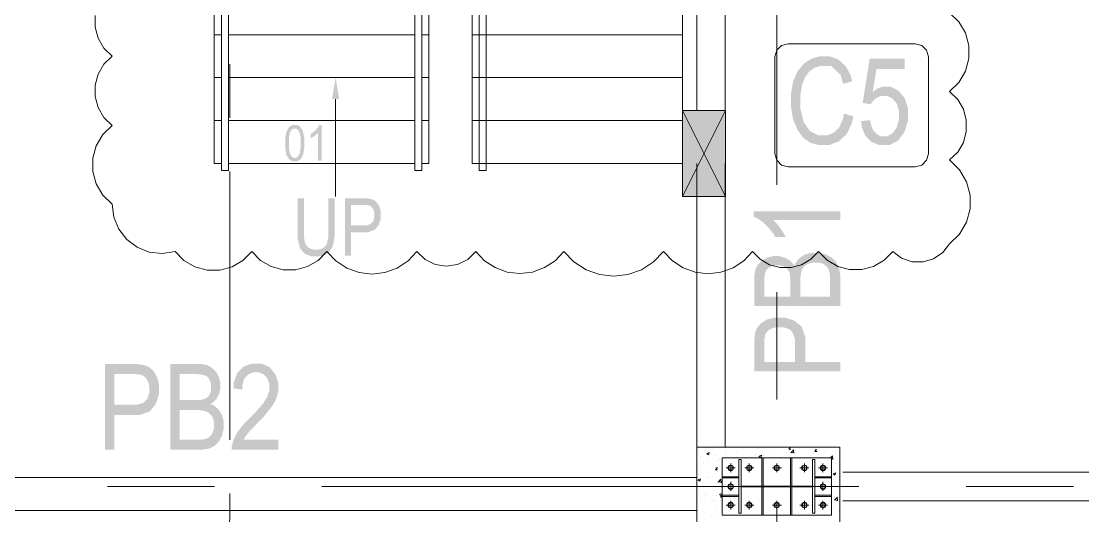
# Model space of a CAD drawing. Header units: millimetres. Extents: x 51.5 to 74.8, y 0.8 to 17.2.
# Drawn here: x 54.228 to 55.198, y 8.148 to 8.6 of the extents above; entities that cross this region are included whole.
import ezdxf

# ---------------------------------------------------------------- set-up
doc = ezdxf.new("R2010")
doc.units = ezdxf.units.MM
doc.layers.add('PDF_Geomertry', color=7, linetype='Continuous')
doc.layers.add('PDF_Solid Fills', color=7, linetype='Continuous')

msp = doc.modelspace()

# ---------------------------------------------------------------- hatches: boundary and pattern name
at = {"layer": 'PDF_Solid Fills', "transparency": 33554559}
for points in [[(54.9801, 8.51606), (54.98871, 8.51342), (54.98718, 8.50675), (54.98232, 8.49689), (54.97871, 8.4937), (54.97524, 8.4905), (54.96649, 8.48717), (54.96149, 8.48717), (54.9569, 8.48717), (54.94926, 8.48939), (54.94621, 8.49161), (54.94301, 8.4937), (54.93774, 8.50078), (54.93579, 8.5055), (54.93371, 8.51036), (54.93176, 8.52175), (54.93176, 8.52828), (54.93176, 8.53481), (54.93371, 8.54578), (54.93579, 8.55022), (54.93774, 8.55467), (54.94329, 8.56147), (54.94676, 8.56384), (54.95024, 8.56606), (54.95788, 8.56842), (54.96218, 8.56842), (54.96676, 8.56842), (54.97482, 8.5655), (54.97815, 8.56259), (54.98149, 8.55967), (54.98621, 8.5512), (54.9876, 8.5455), (54.97926, 8.54314), (54.97704, 8.55134), (54.96843, 8.55953), (54.96204, 8.55953), (54.95871, 8.55953), (54.95315, 8.55786), (54.95079, 8.5562), (54.94843, 8.55453), (54.94468, 8.54939), (54.94329, 8.54592), (54.9419, 8.54245), (54.94038, 8.5337), (54.94038, 8.52828), (54.94038, 8.52022), (54.94329, 8.50814), (54.94607, 8.50411), (54.94899, 8.50009), (54.95649, 8.49606), (54.96121, 8.49606), (54.96468, 8.49606), (54.97079, 8.49856), (54.97329, 8.50106), (54.97579, 8.50356), (54.97926, 8.51106)], [(54.99579, 8.50911), (55.00413, 8.50995), (55.00468, 8.5062), (55.00676, 8.50064), (55.00857, 8.49884), (55.01024, 8.49703), (55.01413, 8.49508), (55.01649, 8.49508), (55.01926, 8.49508), (55.02413, 8.49772), (55.02621, 8.50036), (55.02815, 8.50286), (55.03024, 8.50995), (55.03024, 8.51439), (55.03024, 8.5187), (55.02829, 8.52522), (55.02635, 8.52745), (55.02426, 8.52981), (55.0194, 8.53217), (55.01635, 8.53217), (55.01454, 8.53217), (55.01121, 8.53106), (55.00968, 8.53008), (55.00815, 8.52911), (55.00565, 8.52634), (55.00468, 8.52453), (54.99718, 8.52564), (55.00357, 8.56606), (55.03551, 8.56606), (55.03551, 8.55675), (55.00982, 8.55675), (55.00635, 8.53578), (55.00926, 8.53814), (55.01524, 8.54064), (55.01857, 8.54064), (55.0226, 8.54064), (55.02954, 8.53717), (55.0326, 8.5337), (55.03551, 8.53022), (55.03857, 8.52106), (55.03857, 8.51522), (55.03857, 8.50939), (55.03551, 8.49953), (55.0326, 8.49536), (55.02954, 8.49134), (55.02163, 8.48717), (55.01649, 8.48717), (55.01232, 8.48717), (55.00524, 8.49009), (55.00232, 8.493), (54.99954, 8.49592), (54.99621, 8.50397)], [(54.50288, 8.47286), (54.49954, 8.47286), (54.49954, 8.49842), (54.49899, 8.49772), (54.49746, 8.49634), (54.49649, 8.49564), (54.49551, 8.49495), (54.49371, 8.49397), (54.49288, 8.49356), (54.49288, 8.49745), (54.49426, 8.49828), (54.49676, 8.50009), (54.49774, 8.5012), (54.49885, 8.50245), (54.50024, 8.50453), (54.50065, 8.50564), (54.50288, 8.50564)], [(54.50899, 8.43856), (54.51468, 8.43856), (54.51468, 8.40828), (54.51468, 8.40453), (54.51385, 8.39828), (54.51315, 8.39592), (54.51246, 8.39342), (54.50968, 8.38953), (54.50774, 8.38814), (54.50579, 8.38675), (54.50079, 8.38536), (54.49788, 8.38536), (54.49357, 8.38536), (54.48718, 8.38786), (54.4851, 8.39036), (54.48301, 8.393), (54.48093, 8.40189), (54.48093, 8.40828), (54.48093, 8.43856), (54.48663, 8.43856), (54.48663, 8.40842), (54.48663, 8.40481), (54.48718, 8.39967), (54.48774, 8.39814), (54.48829, 8.39647), (54.4901, 8.39411), (54.49135, 8.39328), (54.4926, 8.39245), (54.49565, 8.39161), (54.49746, 8.39161), (54.50051, 8.39161), (54.50482, 8.39328), (54.50621, 8.39509), (54.5076, 8.39675), (54.50899, 8.40342), (54.50899, 8.40842)], [(54.97663, 8.42675), (54.97663, 8.4187), (54.91524, 8.4187), (54.91676, 8.41745), (54.9201, 8.4137), (54.92176, 8.41147), (54.92343, 8.40911), (54.92593, 8.40495), (54.92676, 8.403), (54.91746, 8.403), (54.91551, 8.4062), (54.91093, 8.41203), (54.90829, 8.41453), (54.90565, 8.41703), (54.90038, 8.4205), (54.89774, 8.42147), (54.89774, 8.42675)], [(54.46329, 8.21772), (54.46329, 8.20856), (54.42065, 8.20856), (54.42065, 8.21134), (54.42232, 8.21758), (54.42413, 8.22106), (54.42579, 8.22453), (54.43232, 8.23286), (54.43718, 8.23758), (54.44274, 8.24314), (54.44996, 8.25161), (54.45163, 8.25467), (54.45343, 8.25758), (54.4551, 8.26328), (54.4551, 8.26578), (54.4551, 8.26883), (54.45329, 8.2737), (54.45163, 8.27564), (54.44982, 8.27745), (54.44551, 8.27939), (54.44288, 8.27939), (54.4401, 8.27939), (54.43565, 8.27731), (54.43385, 8.27536), (54.43204, 8.27328), (54.43038, 8.26745), (54.43038, 8.26356), (54.42218, 8.26467), (54.4226, 8.27022), (54.42579, 8.27884), (54.42857, 8.28161), (54.43135, 8.28453), (54.43871, 8.28731), (54.44315, 8.28731), (54.44815, 8.28731), (54.45551, 8.28397), (54.45815, 8.28064), (54.46065, 8.27731), (54.46315, 8.26981), (54.46315, 8.26564), (54.46315, 8.26189), (54.46121, 8.25467), (54.45926, 8.2512), (54.45718, 8.24786), (54.44968, 8.23856), (54.44413, 8.23286), (54.44065, 8.22925), (54.43607, 8.22439), (54.43496, 8.223), (54.43399, 8.22175), (54.43232, 8.21911), (54.43163, 8.21772)]]:
    msp.add_hatch(color=256, dxfattribs=at).paths.add_polyline_path(points)
h = msp.add_hatch(color=256, dxfattribs=at)
h.paths.add_polyline_path([(54.46954, 8.48897), (54.46954, 8.493), (54.47065, 8.49925), (54.47176, 8.50134), (54.47288, 8.50356), (54.47621, 8.50564), (54.47829, 8.50564), (54.48024, 8.50564), (54.48329, 8.50397), (54.4844, 8.50217), (54.48565, 8.50009), (54.48704, 8.49356), (54.48704, 8.48897), (54.48704, 8.48481), (54.48593, 8.47856), (54.48482, 8.47647), (54.48371, 8.47439), (54.48051, 8.47231), (54.47829, 8.47231), (54.47635, 8.47231), (54.47315, 8.47411), (54.47204, 8.47606), (54.47079, 8.47786), (54.46954, 8.48439)])
h.paths.add_polyline_path([(54.47288, 8.48897), (54.47288, 8.48495), (54.47371, 8.47967), (54.4744, 8.47828), (54.47524, 8.47689), (54.47718, 8.4755), (54.47843, 8.4755), (54.47954, 8.4755), (54.48135, 8.47689), (54.48218, 8.47828), (54.48288, 8.47967), (54.48371, 8.48495), (54.48371, 8.48897), (54.48371, 8.493), (54.48288, 8.49828), (54.48218, 8.49967), (54.48135, 8.50092), (54.4794, 8.50231), (54.47815, 8.50231), (54.47704, 8.50231), (54.47524, 8.50092), (54.4744, 8.49953), (54.47371, 8.49828), (54.47288, 8.49286)])
h = msp.add_hatch(color=256, dxfattribs=at)
h.paths.add_polyline_path([(54.52413, 8.3862), (54.52413, 8.43856), (54.54038, 8.43856), (54.54315, 8.43856), (54.54746, 8.438), (54.54871, 8.43759), (54.55065, 8.43689), (54.55357, 8.43439), (54.55468, 8.43258), (54.55579, 8.43064), (54.5569, 8.4262), (54.5569, 8.42356), (54.5569, 8.41995), (54.5551, 8.41425), (54.55329, 8.41203), (54.55149, 8.40981), (54.54524, 8.40745), (54.54079, 8.40745), (54.52982, 8.40745), (54.52982, 8.3862)])
h.paths.add_polyline_path([(54.52982, 8.4137), (54.54093, 8.4137), (54.54357, 8.4137), (54.54746, 8.41495), (54.54871, 8.41606), (54.54982, 8.41731), (54.55107, 8.42078), (54.55107, 8.42328), (54.55107, 8.42481), (54.55051, 8.42745), (54.54996, 8.42856), (54.54926, 8.42967), (54.54788, 8.4312), (54.54704, 8.43161), (54.54621, 8.43203), (54.54301, 8.43245), (54.54079, 8.43245), (54.52982, 8.43245)])
h = msp.add_hatch(color=256, dxfattribs=at)
h.paths.add_polyline_path([(54.97663, 8.34009), (54.89815, 8.34009), (54.89815, 8.36425), (54.89815, 8.36786), (54.89926, 8.3737), (54.90038, 8.37578), (54.90149, 8.378), (54.9051, 8.38147), (54.90746, 8.38286), (54.90982, 8.38425), (54.91524, 8.38564), (54.91815, 8.38564), (54.92079, 8.38564), (54.92565, 8.38439), (54.92788, 8.38328), (54.9301, 8.38203), (54.93357, 8.3787), (54.93482, 8.37661), (54.93579, 8.37939), (54.93926, 8.38384), (54.94176, 8.38536), (54.94426, 8.38703), (54.95024, 8.38856), (54.95385, 8.38856), (54.95746, 8.38856), (54.96371, 8.38717), (54.96635, 8.38564), (54.96899, 8.38425), (54.97288, 8.38036), (54.97413, 8.37786), (54.97538, 8.3755), (54.97663, 8.36884), (54.97663, 8.36453)])
h.paths.add_polyline_path([(54.96732, 8.34856), (54.96732, 8.36453), (54.96732, 8.36717), (54.96676, 8.3712), (54.96635, 8.37245), (54.96565, 8.37425), (54.96343, 8.37703), (54.96176, 8.378), (54.96024, 8.37897), (54.95621, 8.37981), (54.95385, 8.37981), (54.95163, 8.37981), (54.94788, 8.37897), (54.94621, 8.378), (54.94468, 8.37717), (54.94246, 8.37467), (54.94176, 8.37314), (54.94107, 8.37161), (54.94038, 8.36675), (54.94038, 8.36342), (54.94038, 8.34856)])
h.paths.add_polyline_path([(54.93107, 8.34856), (54.93107, 8.36245), (54.93107, 8.36522), (54.93065, 8.36911), (54.93038, 8.37022), (54.92982, 8.37189), (54.92788, 8.37453), (54.92663, 8.37536), (54.92524, 8.37634), (54.92163, 8.37717), (54.9194, 8.37717), (54.91718, 8.37717), (54.91371, 8.37634), (54.91232, 8.3755), (54.91093, 8.37467), (54.90899, 8.37259), (54.90843, 8.3712), (54.90788, 8.36981), (54.90732, 8.36495), (54.90732, 8.36147), (54.90732, 8.34856)])
h = msp.add_hatch(color=256, dxfattribs=at)
h.paths.add_polyline_path([(54.97663, 8.28036), (54.89815, 8.28036), (54.89815, 8.30453), (54.89815, 8.30884), (54.89885, 8.31522), (54.89954, 8.31717), (54.90065, 8.31995), (54.9044, 8.32439), (54.90718, 8.32606), (54.90996, 8.32772), (54.91663, 8.32939), (54.92065, 8.32939), (54.92593, 8.32939), (54.93468, 8.32675), (54.93801, 8.32397), (54.94135, 8.32134), (54.94468, 8.31189), (54.94468, 8.30536), (54.94468, 8.28884), (54.97663, 8.28884)])
h.paths.add_polyline_path([(54.93538, 8.28884), (54.93538, 8.3055), (54.93538, 8.30939), (54.93357, 8.31522), (54.9319, 8.31703), (54.9301, 8.31884), (54.92468, 8.32064), (54.92107, 8.32064), (54.91885, 8.32064), (54.91482, 8.31981), (54.91315, 8.31884), (54.91149, 8.318), (54.90926, 8.31578), (54.90857, 8.31453), (54.90801, 8.31328), (54.90732, 8.3087), (54.90732, 8.30536), (54.90732, 8.28884)])
h = msp.add_hatch(color=256, dxfattribs=at)
h.paths.add_polyline_path([(54.30496, 8.20856), (54.30496, 8.28703), (54.32926, 8.28703), (54.33357, 8.28703), (54.33982, 8.2862), (54.3419, 8.2855), (54.34468, 8.28453), (54.34913, 8.28078), (54.35079, 8.278), (54.35246, 8.27522), (54.35413, 8.26842), (54.35413, 8.26439), (54.35413, 8.25911), (54.35135, 8.2505), (54.34871, 8.24717), (54.34593, 8.2437), (54.33663, 8.24036), (54.32996, 8.24036), (54.31343, 8.24036), (54.31343, 8.20856)])
h.paths.add_polyline_path([(54.31343, 8.24967), (54.33024, 8.24967), (54.33413, 8.24967), (54.33996, 8.25147), (54.34176, 8.25328), (54.34357, 8.25509), (54.34538, 8.26036), (54.34538, 8.26397), (54.34538, 8.26634), (54.34454, 8.27036), (54.34357, 8.27189), (54.34274, 8.27356), (54.34051, 8.27592), (54.33926, 8.27647), (54.33801, 8.27717), (54.33343, 8.27772), (54.3301, 8.27772), (54.31343, 8.27772)])
h = msp.add_hatch(color=256, dxfattribs=at)
h.paths.add_polyline_path([(54.36468, 8.20856), (54.36468, 8.28703), (54.38885, 8.28703), (54.3926, 8.28703), (54.39843, 8.28592), (54.40051, 8.28467), (54.40274, 8.28356), (54.40621, 8.28008), (54.4076, 8.27759), (54.40899, 8.27522), (54.41024, 8.26995), (54.41024, 8.26703), (54.41024, 8.26425), (54.40913, 8.25939), (54.40788, 8.25731), (54.40676, 8.25509), (54.40343, 8.25161), (54.40135, 8.25022), (54.40413, 8.24925), (54.40843, 8.24578), (54.4101, 8.24328), (54.41163, 8.24092), (54.41329, 8.23481), (54.41329, 8.23133), (54.41329, 8.22772), (54.41176, 8.22147), (54.41038, 8.21884), (54.40885, 8.21606), (54.40496, 8.21217), (54.4026, 8.21092), (54.4001, 8.20967), (54.39343, 8.20856), (54.38926, 8.20856)])
h.paths.add_polyline_path([(54.37315, 8.21772), (54.38926, 8.21772), (54.3919, 8.21772), (54.39579, 8.21828), (54.39704, 8.2187), (54.39899, 8.21939), (54.40176, 8.22175), (54.4026, 8.22328), (54.40357, 8.22495), (54.40454, 8.22897), (54.40454, 8.23133), (54.40454, 8.23356), (54.40371, 8.23731), (54.40274, 8.23884), (54.40176, 8.24036), (54.3994, 8.24259), (54.39788, 8.24328), (54.39635, 8.24397), (54.39149, 8.24481), (54.38815, 8.24481), (54.37315, 8.24481)])
h.paths.add_polyline_path([(54.37315, 8.25397), (54.38718, 8.25397), (54.38996, 8.25397), (54.39385, 8.25439), (54.39496, 8.25481), (54.39663, 8.25536), (54.39913, 8.25717), (54.4001, 8.25856), (54.40093, 8.25981), (54.4019, 8.26342), (54.4019, 8.26578), (54.4019, 8.26786), (54.40107, 8.27134), (54.40024, 8.27272), (54.3994, 8.27425), (54.39732, 8.2762), (54.39593, 8.27661), (54.39454, 8.27717), (54.38968, 8.27772), (54.38621, 8.27772), (54.37315, 8.27772)])

# ---------------------------------------------------------------- linework, layer by layer
at = {"layer": 'PDF_Geomertry', "lineweight": 0}
for points in [[(54.41135, 8.47036), (54.40468, 8.47036), (54.40468, 9.09828)], [(54.41135, 9.09828), (54.41135, 8.46384), (54.41788, 8.46384), (54.41788, 9.09828)], [(54.84551, 8.5187), (54.84551, 9.05245)], [(54.87163, 8.5187), (54.87163, 9.05245)], [(54.91871, 8.45078), (54.91871, 8.94134)], [(54.60093, 8.90203), (54.60093, 8.47036), (54.5944, 8.47036)], [(54.64024, 8.90203), (54.64024, 8.47036), (54.83246, 8.47036), (54.83246, 8.90203), (54.61801, 8.90203), (54.60093, 8.90203), (54.5944, 8.90203)], [(55.07663, 8.60814), (55.0851, 8.59981), (55.09107, 8.58967), (55.09426, 8.57814), (55.09426, 8.5662), (55.09107, 8.55467), (55.0851, 8.54453), (55.07663, 8.5362), (55.08399, 8.52884), (55.08926, 8.51995), (55.0919, 8.50995), (55.0919, 8.49967), (55.08926, 8.48967), (55.08399, 8.48078), (55.07663, 8.47356), (55.08565, 8.46467), (55.09204, 8.4537), (55.09538, 8.44147), (55.09538, 8.42884), (55.09204, 8.41661), (55.08565, 8.40578), (55.07663, 8.39689), (55.07038, 8.38897), (55.06204, 8.38328), (55.05232, 8.38036), (55.04232, 8.3805), (55.03274, 8.38384), (55.02468, 8.38981), (55.01676, 8.38189), (55.00718, 8.3762), (54.99635, 8.37328), (54.98524, 8.37328), (54.9744, 8.3762), (54.96468, 8.38189), (54.9569, 8.38981), (54.94996, 8.38272), (54.94135, 8.37772), (54.93176, 8.37509), (54.92176, 8.37509), (54.91218, 8.37772), (54.90357, 8.38272), (54.89663, 8.38981), (54.88857, 8.38134), (54.87871, 8.37481), (54.8676, 8.37092), (54.85593, 8.36953), (54.84426, 8.37092), (54.83315, 8.37481), (54.82329, 8.38134), (54.81524, 8.38981), (54.80607, 8.38036), (54.7951, 8.37314), (54.78274, 8.3687), (54.76968, 8.36717), (54.75676, 8.3687), (54.7444, 8.37314), (54.73329, 8.38036), (54.72426, 8.38981), (54.71635, 8.38134), (54.70649, 8.37509), (54.69551, 8.37106), (54.68399, 8.36967), (54.67246, 8.37106), (54.66149, 8.37509), (54.65176, 8.38134), (54.64371, 8.38981), (54.63635, 8.38258), (54.62704, 8.378), (54.61676, 8.37647), (54.60663, 8.378), (54.59732, 8.38258), (54.58996, 8.38981), (54.58176, 8.3812), (54.57176, 8.37467), (54.56065, 8.37064), (54.54885, 8.36925), (54.53704, 8.37064), (54.52579, 8.37467), (54.51593, 8.3812), (54.50774, 8.38981), (54.49982, 8.38175), (54.48996, 8.37606), (54.47913, 8.37314), (54.46774, 8.37314), (54.45676, 8.37606), (54.44704, 8.38175), (54.43913, 8.38981), (54.43093, 8.38161), (54.42107, 8.37578), (54.40982, 8.37272), (54.39829, 8.37272), (54.38704, 8.37578), (54.37704, 8.38161), (54.36899, 8.38981), (54.35718, 8.388), (54.34538, 8.38939), (54.3344, 8.39383), (54.32482, 8.40092), (54.3176, 8.41036), (54.31301, 8.42134), (54.31135, 8.433), (54.30288, 8.44134), (54.2969, 8.45161), (54.29371, 8.46314), (54.29371, 8.47509), (54.2969, 8.48647), (54.30288, 8.49675), (54.31135, 8.50509), (54.30385, 8.51245), (54.29857, 8.52147), (54.29593, 8.53161), (54.29593, 8.54203), (54.29857, 8.55217), (54.30385, 8.5612), (54.31135, 8.56856), (54.30385, 8.57592), (54.29857, 8.58495), (54.29579, 8.59508), (54.29579, 8.60564)], [(54.41135, 8.58814), (54.40468, 8.58814)], [(54.58788, 8.58814), (54.41788, 8.58814)], [(54.60093, 8.58814), (54.5944, 8.58814)], [(54.83246, 8.58814), (54.64024, 8.58814)], [(54.41885, 8.51203), (54.41885, 8.56106)], [(54.41135, 8.54884), (54.40468, 8.54884)], [(54.58788, 8.54884), (54.41788, 8.54884)], [(54.60093, 8.54884), (54.5944, 8.54884)], [(54.83246, 8.54884), (54.64024, 8.54884)], [(54.51565, 8.52925), (54.51565, 8.44009)], [(54.87176, 8.5187), (54.83246, 8.44022)], [(54.83246, 8.5187), (54.87176, 8.44022)], [(54.41135, 8.50967), (54.40468, 8.50967)], [(54.58788, 8.50967), (54.41788, 8.50967)], [(54.60093, 8.50967), (54.5944, 8.50967)], [(54.83246, 8.50967), (54.64024, 8.50967)], [(54.58788, 8.47036), (54.41788, 8.47036)], [(54.84551, 8.21092), (54.84551, 8.47036)], [(54.87163, 8.21092), (54.87163, 8.47036)], [(54.41885, 8.21772), (54.41885, 8.463)], [(54.91871, 8.25453), (54.91871, 8.35259)], [(54.84551, 8.20633), (54.84551, 8.20633)], [(54.84815, 8.20842), (54.84815, 8.20842)], [(54.85163, 8.21092), (54.85163, 8.21092)], [(54.85246, 8.20772), (54.85246, 8.20772)], [(54.8544, 8.21036), (54.8544, 8.21036)], [(54.85468, 8.20509), (54.85635, 8.20397), (54.85704, 8.20606)], [(54.85482, 8.20522), (54.85718, 8.2062)], [(54.86079, 8.20884), (54.86079, 8.20884)], [(54.86538, 8.21092), (54.86538, 8.21092)], [(54.87329, 8.2105), (54.87329, 8.2105)], [(54.87663, 8.21092), (54.87663, 8.21092)], [(54.87676, 8.21092), (54.87676, 8.21092)], [(54.88176, 8.20633), (54.88176, 8.20633)], [(54.89899, 8.21078), (54.89899, 8.21092)], [(54.89982, 8.21092), (54.89982, 8.21092)], [(54.90121, 8.20967), (54.90121, 8.20967)], [(54.9069, 8.21092), (54.9069, 8.21092)], [(54.9076, 8.21092), (54.9076, 8.21092)], [(54.91607, 8.20675), (54.91607, 8.20675)], [(54.92746, 8.20564), (54.92746, 8.20564)], [(54.93163, 8.20897), (54.92968, 8.20911), (54.93121, 8.21092)], [(54.93079, 8.20884), (54.93038, 8.21092)], [(54.93149, 8.2062), (54.93454, 8.20564)], [(54.93163, 8.20578), (54.93426, 8.20856)], [(54.93315, 8.20911), (54.93315, 8.20911)], [(54.9344, 8.20536), (54.93413, 8.20856)], [(54.93579, 8.20675), (54.93579, 8.20675)], [(54.94843, 8.20842), (54.94843, 8.20842)], [(54.95551, 8.20689), (54.95343, 8.20703), (54.9551, 8.20897)], [(54.95454, 8.20675), (54.95413, 8.20884)], [(54.96371, 8.21092), (54.96371, 8.21092)], [(54.96746, 8.21092), (54.96746, 8.21092)], [(54.97204, 8.208), (54.97204, 8.208)], [(54.84774, 8.19731), (54.84774, 8.19731)], [(54.84913, 8.20161), (54.84913, 8.20161)], [(54.85607, 8.19717), (54.85607, 8.19717)], [(54.86246, 8.203), (54.86246, 8.203)], [(54.86454, 8.19745), (54.86454, 8.19745)], [(54.8651, 8.19981), (54.8651, 8.19981)], [(54.86676, 8.20092), (54.86676, 8.20092)], [(54.86871, 8.198), (54.86871, 8.198)], [(54.86871, 8.19731), (54.86871, 8.19731)], [(54.87663, 8.188), (54.87663, 8.19606)], [(54.88204, 8.20217), (54.88204, 8.20217)], [(54.88746, 8.2012), (54.88746, 8.2012)], [(54.89357, 8.188), (54.89357, 8.19606)], [(54.89385, 8.20134), (54.89385, 8.20134)], [(54.89482, 8.2012), (54.89482, 8.2012)], [(54.89885, 8.20425), (54.89885, 8.20425)], [(54.90246, 8.20245), (54.90413, 8.20134), (54.90482, 8.20342)], [(54.9026, 8.20259), (54.90496, 8.20356)], [(54.90649, 8.203), (54.90649, 8.203)], [(54.91051, 8.2012), (54.91051, 8.2012)], [(54.91871, 8.188), (54.91871, 8.19606)], [(54.93329, 8.20147), (54.93329, 8.20147)], [(54.9369, 8.2012), (54.9369, 8.2012)], [(54.94399, 8.188), (54.94399, 8.19606)], [(54.9526, 8.20481), (54.9526, 8.20481)], [(54.96093, 8.188), (54.96093, 8.19606)], [(54.96676, 8.20259), (54.96676, 8.20259)], [(54.96788, 8.2012), (54.96968, 8.203)], [(54.96885, 8.20036), (54.96996, 8.20022)], [(54.96899, 8.19925), (54.96899, 8.19925)], [(54.96982, 8.19981), (54.96954, 8.203)], [(54.97329, 8.19647), (54.97329, 8.19647)], [(54.84551, 8.1955), (54.84551, 8.1955)], [(54.85204, 8.19578), (54.85204, 8.19578)], [(54.85579, 8.18814), (54.85579, 8.18814)], [(54.86468, 8.19022), (54.86274, 8.19036), (54.8644, 8.19231)], [(54.86385, 8.19009), (54.86343, 8.19217)], [(54.86468, 8.1887), (54.86468, 8.1887)], [(54.86871, 8.18911), (54.86871, 8.18911)], [(54.87246, 8.19203), (54.88065, 8.19203)], [(54.88954, 8.19203), (54.8976, 8.19203)], [(54.92288, 8.19203), (54.91468, 8.19203)], [(54.94801, 8.19203), (54.93982, 8.19203)], [(54.96496, 8.19203), (54.9569, 8.19203)], [(54.96885, 8.18717), (54.96885, 8.18717)], [(54.9701, 8.18661), (54.97246, 8.18745)], [(54.9701, 8.18647), (54.97176, 8.18536), (54.97246, 8.18731)], [(54.97065, 8.18828), (54.97065, 8.18828)], [(54.97274, 8.18772), (54.97274, 8.18772)], [(54.97635, 8.18828), (54.97635, 8.18828)], [(55.68135, 8.18814), (54.97899, 8.18814)], [(53.94676, 8.18328), (54.84551, 8.18328)], [(54.84551, 8.18481), (54.84551, 8.18481)], [(54.84551, 8.183), (54.84551, 8.183)], [(54.84663, 8.18106), (54.84829, 8.17995), (54.84899, 8.18189)], [(54.84676, 8.1812), (54.84913, 8.18203)], [(54.84732, 8.1862), (54.84732, 8.1862)], [(54.85579, 8.18439), (54.85579, 8.18439)], [(54.86024, 8.18397), (54.86024, 8.18397)], [(54.86426, 8.17772), (54.86426, 8.17772)], [(54.86496, 8.17925), (54.86801, 8.17884)], [(54.8651, 8.17897), (54.86774, 8.18161)], [(54.86788, 8.17842), (54.8676, 8.18161)], [(54.86871, 8.18606), (54.86871, 8.18606)], [(54.87663, 8.17911), (54.87663, 8.17092)], [(54.96093, 8.17911), (54.96093, 8.17092)], [(54.97635, 8.18397), (54.97635, 8.18397)], [(54.4051, 8.17495), (54.30704, 8.17495)], [(54.41871, 8.11967), (54.41885, 8.1687)], [(54.99371, 8.17495), (54.50315, 8.17495)], [(54.84551, 8.17411), (54.84551, 8.17411)], [(54.84551, 8.17106), (54.84551, 8.17106)], [(54.84551, 8.16731), (54.84551, 8.16731)], [(54.8469, 8.17522), (54.8469, 8.17522)], [(54.84718, 8.1712), (54.84718, 8.1712)], [(54.85371, 8.16703), (54.85371, 8.16703)], [(54.8544, 8.16828), (54.8544, 8.16828)], [(54.86649, 8.16759), (54.86815, 8.16647), (54.86871, 8.16828)], [(54.86663, 8.16786), (54.86871, 8.1687)], [(54.86871, 8.16536), (54.86732, 8.16536), (54.86871, 8.16703)], [(54.86843, 8.16509), (54.86801, 8.16717)], [(54.86815, 8.17397), (54.86815, 8.17397)], [(54.87246, 8.17495), (54.88065, 8.17495)], [(54.96496, 8.17495), (54.9569, 8.17495)], [(54.97635, 8.17634), (54.97635, 8.17634)], [(55.18996, 8.17495), (55.0919, 8.17495)], [(54.84551, 8.16328), (54.84551, 8.16328)], [(54.84663, 8.16411), (54.84663, 8.16411)], [(54.8594, 8.16092), (54.8594, 8.16092)], [(54.86079, 8.16259), (54.86079, 8.16259)], [(54.86232, 8.16106), (54.86232, 8.16106)], [(54.86385, 8.16661), (54.86385, 8.16661)], [(54.86774, 8.16203), (54.86774, 8.16203)], [(54.86871, 8.15745), (54.86871, 8.15745)], [(54.87246, 8.158), (54.88065, 8.158)], [(54.87663, 8.16203), (54.87663, 8.15397)], [(54.88954, 8.158), (54.8976, 8.158)], [(54.89357, 8.16203), (54.89357, 8.15397)], [(54.92288, 8.158), (54.91468, 8.158)], [(54.91871, 8.16203), (54.91871, 8.15397)], [(54.94801, 8.158), (54.93982, 8.158)], [(54.94399, 8.16203), (54.94399, 8.15397)], [(54.96496, 8.158), (54.9569, 8.158)], [(54.96093, 8.16203), (54.96093, 8.15397)], [(54.97135, 8.16272), (54.9744, 8.16231)], [(54.97149, 8.16245), (54.97413, 8.16509)], [(54.9719, 8.16606), (54.9719, 8.16606)], [(54.97426, 8.16203), (54.97399, 8.16509)], [(54.97621, 8.16425), (54.97621, 8.16425)], [(55.68135, 8.16189), (54.97899, 8.16189)], [(53.94676, 8.15314), (54.84551, 8.15314)], [(54.84551, 8.15259), (54.84551, 8.15259)], [(54.84621, 8.153), (54.84621, 8.153)], [(54.84718, 8.15022), (54.84718, 8.15022)], [(54.85899, 8.14884), (54.85899, 8.14884)], [(54.86343, 8.1555), (54.86343, 8.1555)], [(54.86482, 8.14939), (54.86482, 8.14939)], [(54.86871, 8.15508), (54.86871, 8.15508)], [(54.8826, 8.1487), (54.8826, 8.1487)], [(54.91079, 8.14884), (54.91079, 8.14884)], [(54.91871, 7.66592), (54.91871, 8.15647)], [(54.94649, 8.14842), (54.94649, 8.14842)], [(54.94996, 8.14884), (54.94996, 8.14884)], [(54.95288, 8.14884), (54.95288, 8.14884)], [(54.97579, 8.15231), (54.97579, 8.15231)], [(54.97635, 8.15231), (54.97635, 8.15231)]]:
    msp.add_lwpolyline(points, dxfattribs=at)
for points in [[(54.65329, 8.46384), (54.65329, 8.91509), (54.6326, 8.91509), (54.58788, 8.91509), (54.58788, 8.46384), (54.5944, 8.46384), (54.5944, 8.90856), (54.62538, 8.90856), (54.64676, 8.90856), (54.64676, 8.46384)], [(54.92913, 8.57981), (55.04524, 8.57981), (55.05121, 8.57828), (55.05565, 8.57384), (55.05732, 8.56772), (55.05732, 8.47925), (55.05565, 8.47328), (55.05121, 8.46884), (55.04524, 8.46731), (54.92913, 8.46731), (54.92315, 8.46884), (54.91871, 8.47328), (54.91704, 8.47925), (54.91704, 8.56772), (54.91871, 8.57384), (54.92315, 8.57828), (54.92913, 8.57981)], [(54.83246, 8.44022), (54.87176, 8.44022), (54.87176, 8.5187), (54.83246, 8.5187), (54.83246, 8.44022)], [(54.84551, 8.13897), (54.84551, 8.21092), (54.97635, 8.21092), (54.97635, 8.13897), (54.84551, 8.13897)], [(54.84551, 8.20689), (54.84551, 8.20689), (54.84551, 8.20689)], [(54.85107, 8.21092), (54.85107, 8.21092), (54.85107, 8.21092), (54.85107, 8.21092)], [(54.85385, 8.21092), (54.85385, 8.21092), (54.85385, 8.21092), (54.85385, 8.21092)], [(54.8676, 8.21092), (54.8676, 8.21092), (54.8676, 8.21092), (54.8676, 8.21092)], [(54.87163, 8.21036), (54.87163, 8.21036), (54.87163, 8.21036), (54.87163, 8.21036)], [(54.87163, 8.20842), (54.87163, 8.20842), (54.87163, 8.20842), (54.87163, 8.20842)], [(54.88413, 8.21092), (54.88413, 8.21092), (54.88413, 8.21092), (54.88413, 8.21092)], [(54.89357, 8.21092), (54.89357, 8.21092), (54.89357, 8.21092)], [(54.90065, 8.21092), (54.90065, 8.21092), (54.90065, 8.21092), (54.90065, 8.21092)], [(54.91732, 8.21092), (54.91732, 8.21092), (54.91732, 8.21092), (54.91732, 8.21092)], [(54.92288, 8.21092), (54.92288, 8.21092), (54.92288, 8.21092)], [(54.93385, 8.21092), (54.93385, 8.21092), (54.93385, 8.21092), (54.93385, 8.21092)], [(54.93565, 8.21092), (54.93565, 8.21092), (54.93565, 8.21092)], [(54.94579, 8.21092), (54.94579, 8.21092), (54.94579, 8.21092)], [(54.94968, 8.21092), (54.94968, 8.21092), (54.94968, 8.21092)], [(54.95038, 8.21092), (54.95038, 8.21092), (54.95038, 8.21092), (54.95038, 8.21092)], [(54.9669, 8.21092), (54.9669, 8.21092), (54.9669, 8.21092), (54.9669, 8.21092)], [(54.96885, 8.21092), (54.96885, 8.21092), (54.96885, 8.21092)], [(54.84551, 8.20397), (54.84551, 8.20397), (54.84551, 8.20397), (54.84551, 8.20397)], [(54.84551, 8.19745), (54.84551, 8.19745), (54.84551, 8.19745)], [(54.86871, 8.14884), (54.96885, 8.14884), (54.96885, 8.2012), (54.86871, 8.2012), (54.86871, 8.14884)], [(54.86871, 8.19967), (54.86871, 8.19967), (54.86871, 8.19967)], [(54.87163, 8.20495), (54.87163, 8.20495), (54.87163, 8.20495), (54.87163, 8.20495)], [(54.88079, 8.2012), (54.88079, 8.2012), (54.88079, 8.2012), (54.88079, 8.2012)], [(54.88607, 8.1505), (54.88399, 8.1505), (54.88399, 8.19953), (54.88607, 8.19953), (54.88607, 8.1505)], [(54.89288, 8.2012), (54.89288, 8.2012), (54.89288, 8.2012), (54.89288, 8.2012)], [(54.90621, 8.17536), (54.90621, 8.2012), (54.9051, 8.2012), (54.9051, 8.17536), (54.90621, 8.17536)], [(54.90885, 8.2012), (54.90885, 8.2012), (54.90885, 8.2012)], [(54.92288, 8.2012), (54.92288, 8.2012), (54.92288, 8.2012), (54.92288, 8.2012)], [(54.93135, 8.17536), (54.93135, 8.2012), (54.93232, 8.2012), (54.93232, 8.17536), (54.93135, 8.17536)], [(54.95093, 8.2012), (54.95093, 8.2012), (54.95093, 8.2012)], [(54.95149, 8.1505), (54.95357, 8.1505), (54.95357, 8.19953), (54.95149, 8.19953), (54.95149, 8.1505)], [(54.96482, 8.2012), (54.96482, 8.2012), (54.96482, 8.2012)], [(54.96885, 8.19925), (54.96885, 8.19925), (54.96885, 8.19925), (54.96885, 8.19925)], [(54.96885, 8.19925), (54.96885, 8.19925), (54.96885, 8.19925), (54.96885, 8.19925)], [(54.97635, 8.20022), (54.97635, 8.20022), (54.97635, 8.20022)], [(54.84551, 8.19495), (54.84551, 8.19495), (54.84551, 8.19495), (54.84551, 8.19495)], [(54.84551, 8.19342), (54.84551, 8.19342), (54.84551, 8.19342)], [(54.96885, 8.19342), (54.96885, 8.19342), (54.96885, 8.19342), (54.96885, 8.19342)], [(54.96885, 8.18995), (54.96885, 8.18995), (54.96885, 8.18995), (54.96885, 8.18995)], [(54.96885, 8.1887), (54.96885, 8.1887), (54.96885, 8.1887)], [(54.97635, 8.19439), (54.97635, 8.19439), (54.97635, 8.19439)], [(54.84551, 8.18286), (54.84551, 8.18286), (54.84551, 8.18286), (54.84551, 8.18286)], [(54.86871, 8.183), (54.88399, 8.183), (54.88399, 8.18397), (54.86871, 8.18397), (54.86871, 8.183)], [(54.96885, 8.183), (54.95357, 8.183), (54.95357, 8.18397), (54.96885, 8.18397), (54.96885, 8.183)], [(54.96885, 8.18258), (54.96885, 8.18258), (54.96885, 8.18258), (54.96885, 8.18258)], [(54.96885, 8.17814), (54.96885, 8.17814), (54.96885, 8.17814), (54.96885, 8.17814)], [(54.97635, 8.183), (54.97635, 8.183), (54.97635, 8.183)], [(54.84551, 8.17647), (54.84551, 8.17647), (54.84551, 8.17647), (54.84551, 8.17647)], [(54.84551, 8.17231), (54.84551, 8.17231), (54.84551, 8.17231), (54.84551, 8.17231)], [(54.86871, 8.16703), (54.88399, 8.16703), (54.88399, 8.16592), (54.86871, 8.16592), (54.86871, 8.16703)], [(54.88607, 8.17467), (54.95149, 8.17467), (54.95149, 8.17536), (54.88607, 8.17536), (54.88607, 8.17467)], [(54.90621, 8.17467), (54.90621, 8.14884), (54.9051, 8.14884), (54.9051, 8.17467), (54.90621, 8.17467)], [(54.93135, 8.17467), (54.93135, 8.14884), (54.93232, 8.14884), (54.93232, 8.17467), (54.93135, 8.17467)], [(54.96885, 8.16703), (54.95357, 8.16703), (54.95357, 8.16592), (54.96885, 8.16592), (54.96885, 8.16703)], [(54.96885, 8.17522), (54.96885, 8.17522), (54.96885, 8.17522)], [(54.96885, 8.17189), (54.96885, 8.17189), (54.96885, 8.17189), (54.96885, 8.17189)], [(54.96885, 8.16883), (54.96885, 8.16883), (54.96885, 8.16883)], [(54.96885, 8.16759), (54.96885, 8.16759), (54.96885, 8.16759), (54.96885, 8.16759)], [(54.84551, 8.16175), (54.84551, 8.16175), (54.84551, 8.16175)], [(54.84551, 8.15911), (54.84551, 8.15911), (54.84551, 8.15911)], [(54.86871, 8.16217), (54.86871, 8.16217), (54.86871, 8.16217)], [(54.96885, 8.16328), (54.96885, 8.16328), (54.96885, 8.16328)], [(54.96885, 8.1612), (54.96885, 8.1612), (54.96885, 8.1612), (54.96885, 8.1612)], [(54.84551, 8.15536), (54.84551, 8.15536), (54.84551, 8.15536)], [(54.84551, 8.1512), (54.84551, 8.1512), (54.84551, 8.1512)], [(54.86871, 8.15022), (54.86871, 8.15022), (54.86871, 8.15022)], [(54.87551, 8.14884), (54.87551, 8.14884), (54.87551, 8.14884), (54.87551, 8.14884)], [(54.88218, 8.14884), (54.88218, 8.14884), (54.88218, 8.14884)], [(54.88274, 8.14884), (54.88274, 8.14884), (54.88274, 8.14884)], [(54.89676, 8.14884), (54.89676, 8.14884), (54.89676, 8.14884)], [(54.89857, 8.14884), (54.89857, 8.14884), (54.89857, 8.14884), (54.89857, 8.14884)], [(54.89871, 8.14884), (54.89871, 8.14884), (54.89871, 8.14884)], [(54.91538, 8.14884), (54.91538, 8.14884), (54.91538, 8.14884)], [(54.92149, 8.14884), (54.92149, 8.14884), (54.92149, 8.14884), (54.92149, 8.14884)], [(54.9319, 8.14884), (54.9319, 8.14884), (54.9319, 8.14884)], [(54.93885, 8.14884), (54.93885, 8.14884), (54.93885, 8.14884)], [(54.94454, 8.14884), (54.94454, 8.14884), (54.94454, 8.14884), (54.94454, 8.14884)], [(54.94843, 8.14884), (54.94843, 8.14884), (54.94843, 8.14884)], [(54.96496, 8.14884), (54.96496, 8.14884), (54.96496, 8.14884)], [(54.9676, 8.14884), (54.9676, 8.14884), (54.9676, 8.14884), (54.9676, 8.14884)], [(54.96885, 8.15703), (54.96885, 8.15703), (54.96885, 8.15703)], [(54.96885, 8.15134), (54.96885, 8.15134), (54.96885, 8.15134), (54.96885, 8.15134)], [(54.96885, 8.15036), (54.96885, 8.15036), (54.96885, 8.15036), (54.96885, 8.15036)], [(54.97635, 8.15231), (54.97635, 8.15231), (54.97635, 8.15231)]]:
    msp.add_lwpolyline(points, close=True, dxfattribs=at)
for centre, radius in [((54.87663, 8.19203), 0.00208), ((54.89357, 8.19203), 0.0025), ((54.89357, 8.19203), 0.00208), ((54.91871, 8.19203), 0.0025), ((54.91871, 8.19203), 0.00208), ((54.94399, 8.19203), 0.0025), ((54.94399, 8.19203), 0.00208), ((54.96093, 8.19203), 0.0025), ((54.96093, 8.19203), 0.00208), ((54.87663, 8.17495), 0.00208), ((54.96093, 8.17495), 0.0025), ((54.96093, 8.17495), 0.00208), ((54.87663, 8.158), 0.00208), ((54.89357, 8.158), 0.0025), ((54.89357, 8.158), 0.00208), ((54.91871, 8.158), 0.0025), ((54.91871, 8.158), 0.00208), ((54.94399, 8.158), 0.0025), ((54.94399, 8.158), 0.00208), ((54.96093, 8.158), 0.0025), ((54.96093, 8.158), 0.00208)]:
    msp.add_circle(centre, radius, dxfattribs=at)
for points in [[(54.87899, 8.19203), (54.87899, 8.19342), (54.87788, 8.19453), (54.87663, 8.19453), (54.87524, 8.19453), (54.87413, 8.19342), (54.87413, 8.19203), (54.87413, 8.19064), (54.87524, 8.18953), (54.87663, 8.18953), (54.87788, 8.18953), (54.87899, 8.19064), (54.87899, 8.19203)], [(54.87899, 8.17495), (54.87899, 8.17634), (54.87788, 8.17745), (54.87663, 8.17745), (54.87524, 8.17745), (54.87413, 8.17634), (54.87413, 8.17495), (54.87413, 8.17356), (54.87524, 8.17245), (54.87663, 8.17245), (54.87788, 8.17245), (54.87899, 8.17356), (54.87899, 8.17495)], [(54.87899, 8.158), (54.87899, 8.15939), (54.87788, 8.1605), (54.87663, 8.1605), (54.87524, 8.1605), (54.87413, 8.15939), (54.87413, 8.158), (54.87413, 8.15661), (54.87524, 8.1555), (54.87663, 8.1555), (54.87788, 8.1555), (54.87899, 8.15661), (54.87899, 8.158)]]:
    msp.add_open_spline(points, degree=3, knots=[0, 0, 0, 0, 1, 1, 1, 2, 2, 2, 3, 3, 3, 4, 4, 4, 4], dxfattribs=at)
at = {"layer": 'PDF_Solid Fills', "transparency": 33554559}
for points in [[(54.51232, 8.52925), (54.51565, 8.54884), (54.51232, 8.52925), (54.51885, 8.52925)], [(54.87176, 8.44022), (54.83246, 8.5187), (54.87176, 8.44022), (54.87176, 8.5187)], [(54.83246, 8.44022), (54.83246, 8.5187), (54.83246, 8.44022), (54.87176, 8.44022)]]:
    msp.add_solid(points, dxfattribs=at)

doc.saveas('drawing.dxf')
